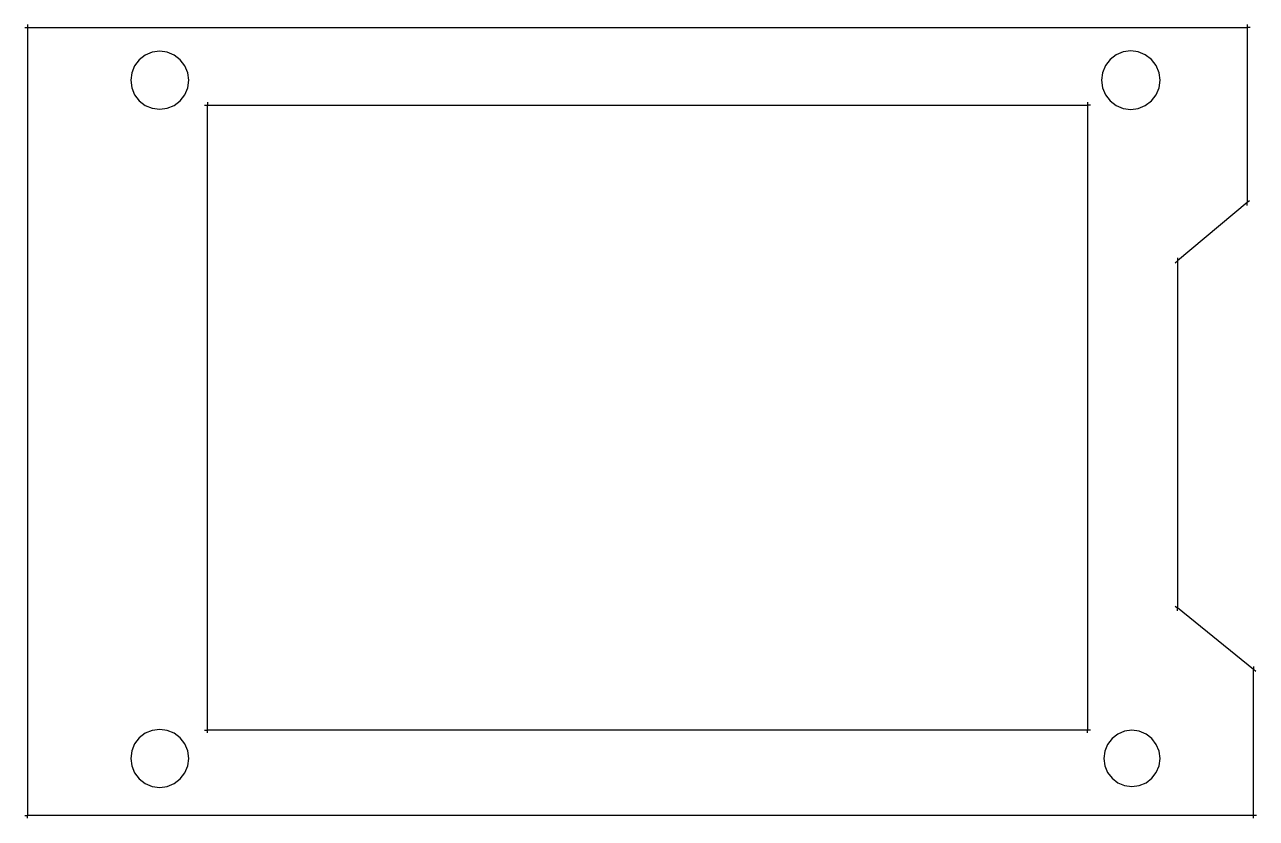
# Model space of a CAD drawing. Extents: x -63 to 61, y -46 to 34.
import ezdxf

# ---------------------------------------------------------------- set-up
doc = ezdxf.new("R2010")
doc.units = 0
doc.header["$MEASUREMENT"] = 0
doc.layers.get('0').update_dxf_attribs({"linetype": 'CONTINUOUS'})

msp = doc.modelspace()

# ---------------------------------------------------------------- linework, layer by layer
for p, q in [((-63.33, 33.92), (-63.04, 33.92)), ((-63.04, 34.21), (-63.04, 33.92)), ((-63.04, 33.92), (-63.04, -45.76)), ((-63.04, 33.92), (60.28, 33.92)), ((60.28, 34.21), (60.28, 33.92)), ((60.57, 33.92), (60.28, 33.92)), ((60.28, 33.92), (60.28, 16.21)), ((-50.44, 31.42), (-51.15, 31.12)), ((-49.68, 31.52), (-50.44, 31.42)), ((-48.92, 31.42), (-49.68, 31.52)), ((-48.21, 31.12), (-48.92, 31.42)), ((47.01, 31.15), (46.4, 30.68)), ((47.73, 31.45), (47.01, 31.15)), ((48.49, 31.55), (47.73, 31.45)), ((49.26, 31.45), (48.49, 31.55)), ((49.97, 31.15), (49.26, 31.45)), ((50.59, 30.68), (49.97, 31.15)), ((-52.22, 30.05), (-52.51, 29.34)), ((-51.75, 30.66), (-52.22, 30.05)), ((-51.15, 31.12), (-51.75, 30.66)), ((-47.61, 30.66), (-48.21, 31.12)), ((-47.14, 30.05), (-47.61, 30.66)), ((-46.85, 29.34), (-47.14, 30.05)), ((45.93, 30.07), (45.63, 29.35)), ((46.4, 30.68), (45.93, 30.07)), ((51.06, 30.07), (50.59, 30.68)), ((51.36, 29.35), (51.06, 30.07)), ((-52.51, 29.34), (-52.61, 28.58)), ((-46.75, 28.58), (-46.85, 29.34)), ((45.63, 29.35), (45.53, 28.58)), ((51.46, 28.58), (51.36, 29.35)), ((-52.61, 28.58), (-52.51, 27.83)), ((-52.51, 27.83), (-52.22, 27.12)), ((-47.14, 27.12), (-46.85, 27.83)), ((-46.85, 27.83), (-46.75, 28.58)), ((45.53, 28.58), (45.63, 27.82)), ((45.63, 27.82), (45.93, 27.1)), ((51.06, 27.1), (51.36, 27.82)), ((51.36, 27.82), (51.46, 28.58)), ((-52.22, 27.12), (-51.75, 26.51)), ((-51.75, 26.51), (-51.15, 26.05)), ((-48.21, 26.05), (-47.61, 26.51)), ((-47.61, 26.51), (-47.14, 27.12)), ((-44.86, 26.36), (-44.86, 26.06)), ((44.14, 26.36), (44.14, 26.06)), ((45.93, 27.1), (46.4, 26.49)), ((46.4, 26.49), (47.01, 26.02)), ((49.97, 26.02), (50.59, 26.49)), ((50.59, 26.49), (51.06, 27.1)), ((-51.15, 26.05), (-50.44, 25.75)), ((-50.44, 25.75), (-49.68, 25.65)), ((-49.68, 25.65), (-48.92, 25.75)), ((-48.92, 25.75), (-48.21, 26.05)), ((-45.16, 26.06), (-44.86, 26.06)), ((-44.86, 26.06), (44.14, 26.06)), ((-44.86, -37.12), (-44.86, 26.06)), ((44.14, 26.06), (44.14, -37.12)), ((44.44, 26.06), (44.14, 26.06)), ((47.01, 26.02), (47.73, 25.72)), ((47.73, 25.72), (48.49, 25.62)), ((48.49, 25.62), (49.26, 25.72)), ((49.26, 25.72), (49.97, 26.02)), ((60.28, 16.21), (53.23, 10.33)), ((60.5, 16.4), (60.28, 16.21)), ((60.28, 15.91), (60.28, 16.21)), ((53, 10.14), (53.23, 10.33)), ((53.23, 10.62), (53.23, 10.33)), ((53.23, 10.33), (53.23, -24.77)), ((53, -24.58), (53.23, -24.77)), ((53.23, -25.06), (53.23, -24.77)), ((60.9, -31), (53.23, -24.77)), ((60.9, -30.71), (60.9, -31)), ((61.13, -31.19), (60.9, -31)), ((60.9, -45.76), (60.9, -31)), ((-50.44, -37.16), (-51.15, -37.45)), ((-49.68, -37.06), (-50.44, -37.16)), ((-48.92, -37.16), (-49.68, -37.06)), ((-48.21, -37.45), (-48.92, -37.16)), ((-45.16, -37.12), (-44.86, -37.12)), ((-44.86, -37.42), (-44.86, -37.12)), ((44.14, -37.12), (-44.86, -37.12)), ((44.14, -37.42), (44.14, -37.12)), ((44.44, -37.12), (44.14, -37.12)), ((47.88, -37.25), (47.2, -37.53)), ((48.62, -37.15), (47.88, -37.25)), ((49.35, -37.25), (48.62, -37.15)), ((50.04, -37.53), (49.35, -37.25)), ((-52.22, -38.53), (-52.51, -39.23)), ((-51.75, -37.92), (-52.22, -38.53)), ((-51.15, -37.45), (-51.75, -37.92)), ((-47.61, -37.92), (-48.21, -37.45)), ((-47.14, -38.53), (-47.61, -37.92)), ((-46.85, -39.23), (-47.14, -38.53)), ((46.16, -38.57), (45.87, -39.26)), ((46.61, -37.98), (46.16, -38.57)), ((47.2, -37.53), (46.61, -37.98)), ((50.62, -37.98), (50.04, -37.53)), ((51.08, -38.57), (50.62, -37.98)), ((51.36, -39.26), (51.08, -38.57)), ((-52.51, -39.23), (-52.61, -39.99)), ((-46.75, -39.99), (-46.85, -39.23)), ((45.87, -39.26), (45.77, -39.99)), ((51.46, -39.99), (51.36, -39.26)), ((-52.61, -39.99), (-52.51, -40.75)), ((-52.51, -40.75), (-52.22, -41.46)), ((-47.14, -41.46), (-46.85, -40.75)), ((-46.85, -40.75), (-46.75, -39.99)), ((45.77, -39.99), (45.87, -40.73)), ((45.87, -40.73), (46.16, -41.41)), ((51.08, -41.41), (51.36, -40.73)), ((51.36, -40.73), (51.46, -39.99)), ((-52.22, -41.46), (-51.75, -42.07)), ((-51.75, -42.07), (-51.15, -42.53)), ((-48.21, -42.53), (-47.61, -42.07)), ((-47.61, -42.07), (-47.14, -41.46)), ((46.16, -41.41), (46.61, -42)), ((46.61, -42), (47.2, -42.45)), ((50.04, -42.45), (50.62, -42)), ((50.62, -42), (51.08, -41.41)), ((-51.15, -42.53), (-50.44, -42.82)), ((-50.44, -42.82), (-49.68, -42.92)), ((-49.68, -42.92), (-48.92, -42.82)), ((-48.92, -42.82), (-48.21, -42.53)), ((47.2, -42.45), (47.88, -42.74)), ((47.88, -42.74), (48.62, -42.83)), ((48.62, -42.83), (49.35, -42.74)), ((49.35, -42.74), (50.04, -42.45)), ((-63.33, -45.76), (-63.04, -45.76)), ((-63.04, -46.05), (-63.04, -45.76)), ((60.9, -45.76), (-63.04, -45.76)), ((61.2, -45.76), (60.9, -45.76)), ((60.9, -46.05), (60.9, -45.76))]:
    msp.add_line(p, q)

doc.saveas('drawing.dxf')
